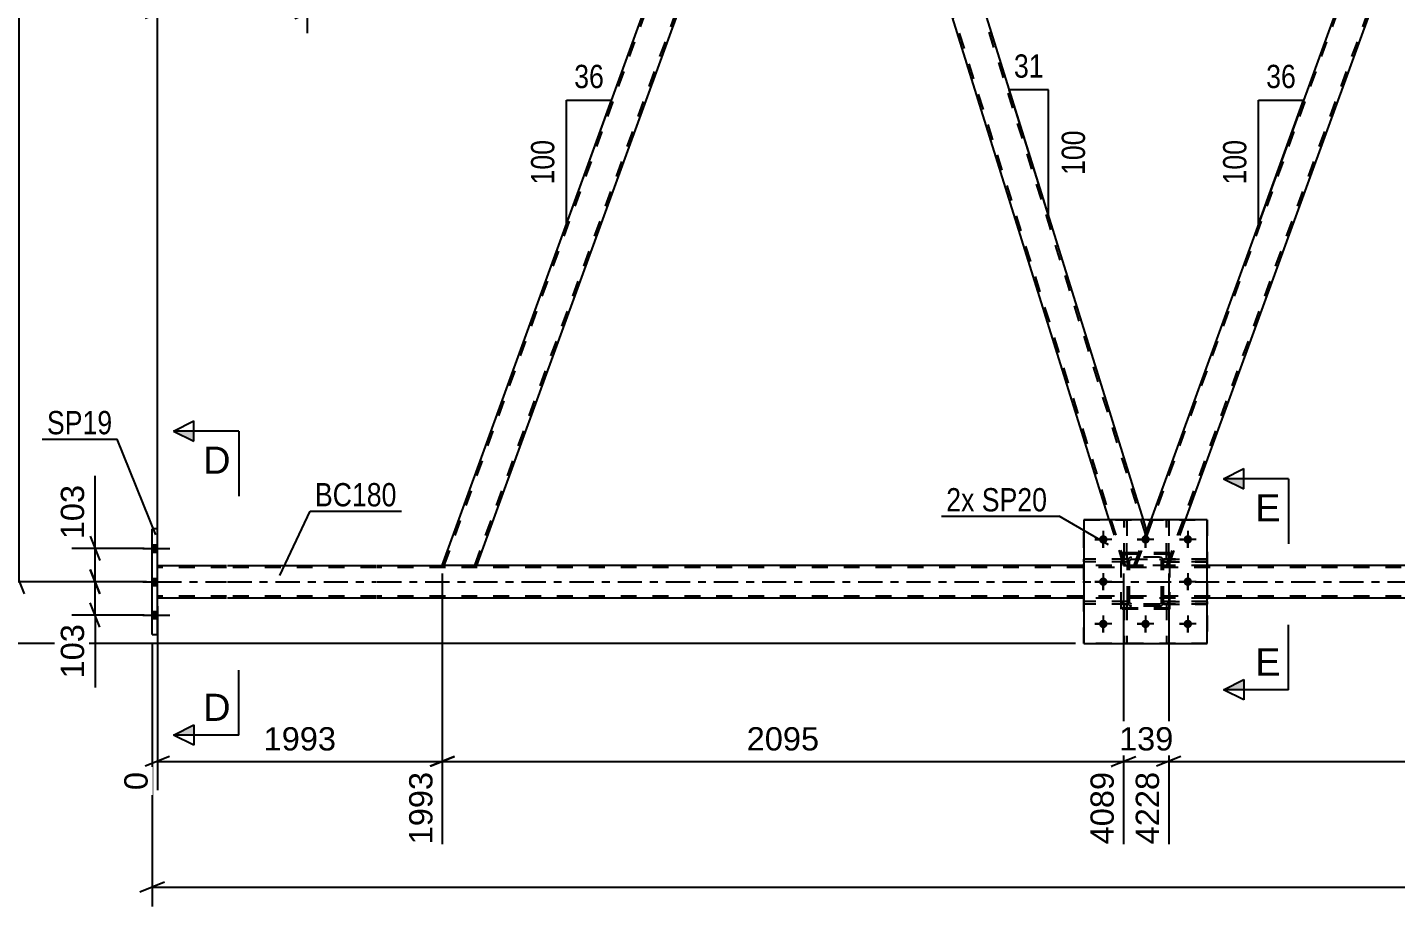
# Model space of a CAD drawing. Header units: millimetres. Extents: x 0 to 841, y 0 to 594.
# Drawn here: x 86.9 to 255.2, y 266.9 to 375.1 of the extents above; entities that cross this region are included whole.
import ezdxf

# ---------------------------------------------------------------- set-up
doc = ezdxf.new("R2010")
doc.units = ezdxf.units.MM
doc.linetypes.add('DXK_LINE_DOT2', pattern=[3.9198, 1.9599, -1.9599])
doc.linetypes.add('DXK_LINE_DOT3', pattern=[5.9187, 2.979, -0.9799, 0.9799, -0.9799])
doc.styles.add('Arial', font='arial.ttf', dxfattribs={"height": 0.2})
doc.styles.add('Arial Narrow', font='ARIALN.TTF', dxfattribs={"height": 0.2})

# ---------------------------------------------------------------- blocks, each defined once
blk = doc.blocks.new('Part-318895881-3846 - 3783')
at = {"color": 7, "linetype": 'DXK_LINE_DOT2'}
for p, q in [((222.25, 309.69), (216.85, 309.69)), ((216.85, 309.37), (216.85, 309.69)), ((222.25, 309.37), (216.85, 309.37)), ((221.65, 309.37), (221.65, 309.69)), ((222.25, 309.69), (222.25, 309.37))]:
    blk.add_line(p, q, dxfattribs=at)
blk = doc.blocks.new('Part-318895881-3790 - 3783')
at = {"color": 7, "linetype": 'DXK_LINE_DOT2'}
for p, q in [((226.65, 309.37), (226.65, 309.69)), ((226.65, 309.69), (232.05, 309.69)), ((232.05, 309.37), (226.65, 309.37)), ((227.25, 309.37), (227.25, 309.69)), ((232.05, 309.69), (232.05, 309.37))]:
    blk.add_line(p, q, dxfattribs=at)
blk = doc.blocks.new('Part-318895881-4197 - 3783')
at = {"color": 2, "linetype": 'Continuous'}
for p, q in [((102.88, 308.92), (111.4, 308.92)), ((111.5, 308.92), (129.82, 308.92)), ((129.92, 308.92), (137.92, 308.92)), ((216.85, 308.92), (142.18, 308.92)), ((306.87, 308.92), (232.05, 308.92)), ((111.4, 304.92), (102.88, 304.92)), ((129.82, 304.92), (111.5, 304.92)), ((216.85, 304.92), (129.92, 304.92)), ((387.12, 304.92), (232.05, 304.92))]:
    blk.add_line(p, q, dxfattribs=at)
at = {"color": 7, "linetype": 'DXK_LINE_DOT2'}
for p, q in [((102.88, 304.92), (102.88, 308.92)), ((111.4, 308.68), (102.88, 308.68)), ((129.82, 308.68), (111.5, 308.68)), ((718.45, 308.68), (129.92, 308.68)), ((142.18, 308.92), (137.92, 308.92)), ((232.05, 308.92), (216.85, 308.92)), ((111.4, 305.16), (102.88, 305.16)), ((129.82, 305.16), (111.5, 305.16)), ((718.45, 305.16), (129.92, 305.16)), ((232.05, 304.92), (216.85, 304.92))]:
    blk.add_line(p, q, dxfattribs=at)
at = {"color": 7, "linetype": 'DXK_LINE_DOT3'}
for p, q in [((102.88, 306.92), (111.4, 306.92)), ((111.5, 306.92), (129.82, 306.92)), ((129.92, 306.92), (718.45, 306.92))]:
    blk.add_line(p, q, dxfattribs=at)
blk = doc.blocks.new('Part-318895881-3860 - 3783')
at = {"color": 7, "linetype": 'DXK_LINE_DOT2'}
for p, q in [((222.25, 304.49), (216.85, 304.49)), ((216.85, 304.17), (216.85, 304.49)), ((222.25, 304.17), (216.85, 304.17)), ((221.65, 304.17), (221.65, 304.49)), ((222.25, 304.49), (222.25, 304.17))]:
    blk.add_line(p, q, dxfattribs=at)
blk = doc.blocks.new('Part-318895881-3800 - 3783')
at = {"color": 2, "linetype": 'Continuous'}
for p, q in [((216.85, 314.53), (216.85, 299.33)), ((232.05, 314.53), (216.85, 314.53)), ((232.05, 299.33), (232.05, 314.53)), ((216.85, 299.33), (232.05, 299.33))]:
    blk.add_line(p, q, dxfattribs=at)
blk = doc.blocks.new('Part-318895881-3837 - 3783')
at = {"color": 7, "linetype": 'DXK_LINE_DOT2'}
for p, q in [((226.65, 304.17), (226.65, 304.49)), ((226.65, 304.49), (232.05, 304.49)), ((232.05, 304.17), (226.65, 304.17)), ((227.25, 304.17), (227.25, 304.49)), ((232.05, 304.49), (232.05, 304.17))]:
    blk.add_line(p, q, dxfattribs=at)
blk = doc.blocks.new('Part-318895881-3857 - 3783')
at = {"color": 7, "linetype": 'DXK_LINE_DOT2'}
for p, q in [((222.13, 304.17), (221.81, 304.17)), ((221.81, 304.17), (221.81, 299.33)), ((221.81, 303.57), (222.13, 303.57)), ((222.13, 304.17), (222.13, 299.33)), ((221.81, 299.33), (222.13, 299.33))]:
    blk.add_line(p, q, dxfattribs=at)
blk = doc.blocks.new('Part-318895881-4106 - 3783')
at = {"color": 7, "linetype": 'DXK_LINE_DOT2'}
for p, q in [((227.01, 304.17), (227.33, 304.17)), ((227.01, 304.17), (227.01, 299.33)), ((227.01, 303.57), (227.33, 303.57)), ((227.33, 304.17), (227.33, 299.33)), ((227.33, 299.33), (227.01, 299.33))]:
    blk.add_line(p, q, dxfattribs=at)
blk = doc.blocks.new('Part-318895881-3859 - 3783')
at = {"color": 2, "linetype": 'Continuous'}
for p, q in [((221.81, 314.53), (221.81, 314.53)), ((222.13, 314.53), (221.81, 314.53)), ((222.13, 314.53), (222.13, 314.53))]:
    blk.add_line(p, q, dxfattribs=at)
at = {"color": 7, "linetype": 'DXK_LINE_DOT2'}
for p, q in [((221.81, 309.69), (221.81, 314.53)), ((222.13, 309.69), (222.13, 314.53)), ((221.81, 310.29), (222.13, 310.29)), ((222.13, 309.69), (221.81, 309.69))]:
    blk.add_line(p, q, dxfattribs=at)
blk = doc.blocks.new('Bolt-318895881-3866 - 3783')
at = {"linetype": 'Continuous'}
for points in [[(102.88, 310.58), (102.88, 311.46), (102.24, 311.46), (102.24, 310.58)], [(102.88, 310.58), (102.88, 311.46), (102.24, 311.46), (102.24, 310.58)], [(102.88, 310.58), (102.88, 311.46), (102.24, 311.46), (102.24, 310.58)], [(102.88, 306.46), (102.88, 307.34), (102.24, 307.34), (102.24, 306.46)], [(102.88, 306.46), (102.88, 307.34), (102.24, 307.34), (102.24, 306.46)], [(102.88, 302.38), (102.88, 303.26), (102.24, 303.26), (102.24, 302.38)], [(102.88, 302.38), (102.88, 303.26), (102.24, 303.26), (102.24, 302.38)], [(102.88, 302.38), (102.88, 303.26), (102.24, 303.26), (102.24, 302.38)]]:
    blk.add_hatch(color=1, dxfattribs=at).paths.add_polyline_path(points)
at = {"color": 1, "linetype": 'Continuous'}
for p, q in [((102.24, 311.46), (102.88, 311.46)), ((102.24, 311.46), (102.88, 311.46)), ((102.24, 311.46), (102.88, 311.46)), ((101.08, 311.02), (104.4, 311.02)), ((101.08, 311.02), (104.4, 311.02)), ((101.08, 311.02), (104.4, 311.02)), ((102.24, 310.58), (102.88, 310.58)), ((102.24, 310.58), (102.88, 310.58)), ((102.24, 310.58), (102.88, 310.58)), ((101.08, 306.9), (104.4, 306.9)), ((101.08, 306.9), (104.4, 306.9)), ((102.24, 307.34), (102.88, 307.34)), ((102.24, 307.34), (102.88, 307.34)), ((102.24, 306.46), (102.88, 306.46)), ((102.24, 306.46), (102.88, 306.46)), ((102.24, 303.26), (102.88, 303.26)), ((102.24, 303.26), (102.88, 303.26)), ((102.24, 303.26), (102.88, 303.26)), ((101.08, 302.82), (104.4, 302.82)), ((101.08, 302.82), (104.4, 302.82)), ((101.08, 302.82), (104.4, 302.82)), ((102.24, 302.38), (102.88, 302.38)), ((102.24, 302.38), (102.88, 302.38)), ((102.24, 302.38), (102.88, 302.38))]:
    blk.add_line(p, q, dxfattribs=at)
blk = doc.blocks.new('Bolt-318895881-3867 - 3783')
at = {"color": 1, "linetype": 'Continuous'}
for p, q in [((219.25, 313.17), (219.25, 312.48)), ((224.45, 313.17), (224.45, 312.48)), ((229.65, 313.17), (229.65, 312.48)), ((218.21, 312.13), (218.91, 312.13)), ((219.25, 311.09), (219.25, 311.78)), ((220.29, 312.13), (219.6, 312.13)), ((223.41, 312.13), (224.11, 312.13)), ((224.45, 311.09), (224.45, 311.78)), ((225.49, 312.13), (224.8, 312.13)), ((228.61, 312.13), (229.31, 312.13)), ((229.65, 311.09), (229.65, 311.78)), ((230.69, 312.13), (230, 312.13)), ((218.21, 306.93), (218.91, 306.93)), ((219.25, 307.97), (219.25, 307.28)), ((219.25, 305.89), (219.25, 306.58)), ((220.29, 306.93), (219.6, 306.93)), ((228.61, 306.93), (229.31, 306.93)), ((229.65, 307.97), (229.65, 307.28)), ((229.65, 305.89), (229.65, 306.58)), ((230.69, 306.93), (230, 306.93)), ((218.21, 301.73), (218.91, 301.73)), ((219.25, 302.77), (219.25, 302.08)), ((219.25, 300.69), (219.25, 301.38)), ((220.29, 301.73), (219.6, 301.73)), ((223.41, 301.73), (224.11, 301.73)), ((224.45, 302.77), (224.45, 302.08)), ((224.45, 300.69), (224.45, 301.38)), ((225.49, 301.73), (224.8, 301.73)), ((228.61, 301.73), (229.31, 301.73)), ((229.65, 302.77), (229.65, 302.08)), ((229.65, 300.69), (229.65, 301.38)), ((230.69, 301.73), (230, 301.73))]:
    blk.add_line(p, q, dxfattribs=at)
blk = doc.blocks.new('Part-318895881-3941 - 3783')
at = {"color": 2, "linetype": 'Continuous'}
for p, q in [((102.24, 300.42), (102.24, 313.42)), ((102.88, 313.42), (102.24, 313.42)), ((102.88, 300.42), (102.88, 313.42)), ((102.24, 300.42), (102.88, 300.42))]:
    blk.add_line(p, q, dxfattribs=at)
blk = doc.blocks.new('Part-318895881-3946 - 3783')
at = {"color": 7, "linetype": 'DXK_LINE_DOT2'}
for p, q in [((216.85, 299.33), (216.85, 314.53)), ((216.85, 314.53), (232.05, 314.53)), ((232.05, 314.53), (232.05, 299.33)), ((232.05, 299.33), (216.85, 299.33))]:
    blk.add_line(p, q, dxfattribs=at)
blk = doc.blocks.new('Part-318895881-3948 - 3783')
at = {"color": 7, "linetype": 'DXK_LINE_DOT2'}
for p, q in [((221.81, 309.69), (221.81, 314.53)), ((221.81, 314.53), (222.13, 314.53)), ((222.13, 314.53), (222.13, 309.69)), ((221.81, 310.29), (222.13, 310.29)), ((222.13, 309.69), (221.81, 309.69))]:
    blk.add_line(p, q, dxfattribs=at)
blk = doc.blocks.new('Part-318895881-3966 - 3783')
at = {"color": 2, "linetype": 'Continuous'}
for p, q in [((186.58, 430.92), (185.03, 426.67)), ((187.9, 430.92), (186.58, 430.92)), ((224.18, 314.53), (187.9, 430.92)), ((219.99, 314.53), (185.03, 426.67))]:
    blk.add_line(p, q, dxfattribs=at)
at = {"color": 7, "linetype": 'DXK_LINE_DOT2'}
for p, q in [((224.46, 312.8), (187.65, 430.92)), ((221.99, 308.92), (185.17, 427.05)), ((219.99, 314.53), (221.74, 308.92)), ((223.05, 308.92), (224.6, 313.17)), ((224.6, 313.17), (224.18, 314.53)), ((221.74, 308.92), (223.05, 308.92))]:
    blk.add_line(p, q, dxfattribs=at)
blk = doc.blocks.new('Part-318895881-3971 - 3783')
at = {"color": 7, "linetype": 'DXK_LINE_DOT2'}
for p, q in [((223.31, 308.92), (267.71, 430.92)), ((227.05, 308.92), (271.46, 430.92)), ((267.71, 430.92), (267.73, 430.92)), ((271.71, 430.92), (270.17, 426.67)), ((223.05, 308.92), (225.09, 314.53)), ((227.31, 308.92), (229.35, 314.53)), ((227.31, 308.92), (223.05, 308.92))]:
    blk.add_line(p, q, dxfattribs=at)
at = {"color": 2, "linetype": 'Continuous'}
for p, q in [((267.46, 430.92), (225.09, 314.53)), ((271.71, 430.92), (267.46, 430.92)), ((229.35, 314.53), (270.17, 426.67))]:
    blk.add_line(p, q, dxfattribs=at)
blk = doc.blocks.new('Part-318895881-3972 - 3783')
at = {"color": 7, "linetype": 'DXK_LINE_DOT2'}
for p, q in [((232.05, 304.49), (226.65, 304.49)), ((226.65, 304.49), (226.65, 304.17)), ((226.65, 304.17), (232.05, 304.17)), ((227.25, 304.17), (227.25, 304.49)), ((232.05, 304.17), (232.05, 304.49))]:
    blk.add_line(p, q, dxfattribs=at)
blk = doc.blocks.new('Part-318895881-3973 - 3783')
at = {"color": 7, "linetype": 'DXK_LINE_DOT2'}
for p, q in [((232.05, 309.69), (226.65, 309.69)), ((226.65, 309.69), (226.65, 309.37)), ((226.65, 309.37), (232.05, 309.37)), ((227.25, 309.37), (227.25, 309.69)), ((232.05, 309.37), (232.05, 309.69))]:
    blk.add_line(p, q, dxfattribs=at)
blk = doc.blocks.new('Part-318895881-3989 - 3783')
at = {"color": 2, "linetype": 'Continuous'}
for p, q in [((137.92, 308.92), (182.32, 430.92)), ((182.32, 430.92), (186.58, 430.92)), ((142.18, 308.92), (185.03, 426.67)), ((142.14, 308.92), (137.92, 308.92)), ((142.18, 308.92), (142.14, 308.92))]:
    blk.add_line(p, q, dxfattribs=at)
at = {"color": 7, "linetype": 'DXK_LINE_DOT2'}
for p, q in [((138.17, 308.92), (182.58, 430.92)), ((141.92, 308.92), (186.32, 430.92)), ((182.58, 430.92), (182.6, 430.92)), ((185.03, 426.67), (186.58, 430.92)), ((138.17, 308.92), (138.19, 308.92))]:
    blk.add_line(p, q, dxfattribs=at)
blk = doc.blocks.new('Part-318895881-3990 - 3783')
at = {"color": 2, "linetype": 'Continuous'}
for p, q in [((227.01, 314.53), (227.01, 314.53)), ((227.33, 314.53), (227.01, 314.53)), ((227.33, 314.53), (227.33, 314.53))]:
    blk.add_line(p, q, dxfattribs=at)
at = {"color": 7, "linetype": 'DXK_LINE_DOT2'}
for p, q in [((227.01, 309.69), (227.01, 314.53)), ((227.33, 309.69), (227.33, 314.53)), ((227.01, 310.29), (227.33, 310.29)), ((227.33, 309.69), (227.01, 309.69))]:
    blk.add_line(p, q, dxfattribs=at)
blk = doc.blocks.new('Part-318895881-3992 - 3783')
at = {"color": 7, "linetype": 'DXK_LINE_DOT2'}
for p, q in [((222.25, 304.49), (216.85, 304.49)), ((216.85, 304.49), (216.85, 304.17)), ((222.25, 304.17), (216.85, 304.17)), ((221.65, 304.17), (221.65, 304.49)), ((222.25, 304.17), (222.25, 304.49))]:
    blk.add_line(p, q, dxfattribs=at)
blk = doc.blocks.new('Part-318895881-3994 - 3783')
at = {"color": 7, "linetype": 'DXK_LINE_DOT2'}
for p, q in [((227.45, 310.46), (221.45, 310.46)), ((221.45, 303.66), (221.45, 310.46)), ((227.45, 303.66), (227.45, 310.46)), ((227.45, 303.66), (221.45, 303.66))]:
    blk.add_line(p, q, dxfattribs=at)
blk = doc.blocks.new('Part-318895881-3995 - 3783')
at = {"color": 7, "linetype": 'DXK_LINE_DOT2'}
for p, q in [((222.55, 309.89), (222.73, 309.93)), ((222.73, 309.93), (222.55, 309.89)), ((226.17, 309.93), (222.73, 309.93)), ((226.17, 309.93), (226.36, 309.89)), ((226.36, 309.89), (226.17, 309.93)), ((222.25, 309.45), (222.29, 309.63)), ((222.29, 309.63), (222.25, 309.45)), ((222.25, 304.41), (222.25, 309.45)), ((222.49, 309.45), (222.51, 309.54)), ((222.49, 304.41), (222.49, 309.45)), ((222.51, 309.54), (222.56, 309.62)), ((222.56, 309.62), (222.64, 309.67)), ((222.64, 309.67), (222.73, 309.69)), ((222.73, 309.69), (226.17, 309.69)), ((226.17, 309.69), (226.27, 309.67)), ((226.27, 309.67), (226.34, 309.62)), ((226.34, 309.62), (226.4, 309.54)), ((226.4, 309.54), (226.41, 309.45)), ((226.41, 304.41), (226.41, 309.45)), ((226.62, 309.63), (226.65, 309.45)), ((226.65, 309.45), (226.62, 309.63)), ((226.65, 304.41), (226.65, 309.45)), ((222.29, 304.22), (222.25, 304.41)), ((222.25, 304.41), (222.29, 304.22)), ((222.51, 304.32), (222.49, 304.41)), ((222.56, 304.24), (222.51, 304.32)), ((222.73, 303.93), (222.55, 303.97)), ((222.55, 303.97), (222.73, 303.93)), ((222.64, 304.19), (222.56, 304.24)), ((222.73, 304.17), (222.64, 304.19)), ((226.17, 304.17), (222.73, 304.17)), ((226.17, 303.93), (222.73, 303.93)), ((226.27, 304.19), (226.17, 304.17)), ((226.36, 303.97), (226.17, 303.93)), ((226.17, 303.93), (226.36, 303.97)), ((226.34, 304.24), (226.27, 304.19)), ((226.4, 304.32), (226.34, 304.24)), ((226.41, 304.41), (226.4, 304.32)), ((226.65, 304.41), (226.62, 304.22)), ((226.62, 304.22), (226.65, 304.41))]:
    blk.add_line(p, q, dxfattribs=at)
at = {"color": 7, "linetype": 'DXK_LINE_DOT3'}
blk.add_line((224.45, 306.93), (224.45, 306.93), dxfattribs=at)
at = {"color": 7, "linetype": 'DXK_LINE_DOT2'}
for centre, start, end in [((222.73, 309.45), 112.5, 157.5), ((222.73, 309.45), 112.5, 157.5), ((226.17, 309.45), 22.5, 67.5), ((226.17, 309.45), 22.5, 67.5), ((222.73, 304.41), 202.5, 247.5), ((222.73, 304.41), 202.5, 247.5), ((226.17, 304.41), 292.5, 337.5), ((226.17, 304.41), 292.5, 337.5)]:
    blk.add_arc(centre, 0.48, start, end, dxfattribs=at)
blk = doc.blocks.new('Part-318895881-3997 - 3783')
at = {"color": 7, "linetype": 'DXK_LINE_DOT2'}
for p, q in [((221.81, 304.17), (222.13, 304.17)), ((221.81, 304.17), (221.81, 299.33)), ((221.81, 303.57), (222.13, 303.57)), ((222.13, 304.17), (222.13, 299.33)), ((222.13, 299.33), (221.81, 299.33))]:
    blk.add_line(p, q, dxfattribs=at)
blk = doc.blocks.new('Part-318895881-3998 - 3783')
at = {"color": 7, "linetype": 'DXK_LINE_DOT2'}
for p, q in [((222.55, 309.89), (222.73, 309.93)), ((222.73, 309.93), (222.55, 309.89)), ((226.17, 309.93), (222.73, 309.93)), ((226.17, 309.93), (226.36, 309.89)), ((226.36, 309.89), (226.17, 309.93)), ((222.25, 309.45), (222.29, 309.63)), ((222.29, 309.63), (222.25, 309.45)), ((222.25, 304.41), (222.25, 309.45)), ((222.49, 309.45), (222.51, 309.54)), ((222.49, 304.41), (222.49, 309.45)), ((222.51, 309.54), (222.56, 309.62)), ((222.56, 309.62), (222.64, 309.67)), ((222.64, 309.67), (222.73, 309.69)), ((222.73, 309.69), (226.17, 309.69)), ((226.17, 309.69), (226.27, 309.67)), ((226.27, 309.67), (226.34, 309.62)), ((226.34, 309.62), (226.4, 309.54)), ((226.4, 309.54), (226.41, 309.45)), ((226.41, 304.41), (226.41, 309.45)), ((226.62, 309.63), (226.65, 309.45)), ((226.65, 309.45), (226.62, 309.63)), ((226.65, 304.41), (226.65, 309.45)), ((222.29, 304.22), (222.25, 304.41)), ((222.25, 304.41), (222.29, 304.22)), ((222.51, 304.32), (222.49, 304.41)), ((222.56, 304.24), (222.51, 304.32)), ((222.73, 303.93), (222.55, 303.97)), ((222.55, 303.97), (222.73, 303.93)), ((222.64, 304.19), (222.56, 304.24)), ((222.73, 304.17), (222.64, 304.19)), ((226.17, 304.17), (222.73, 304.17)), ((226.17, 303.93), (222.73, 303.93)), ((226.27, 304.19), (226.17, 304.17)), ((226.36, 303.97), (226.17, 303.93)), ((226.17, 303.93), (226.36, 303.97)), ((226.34, 304.24), (226.27, 304.19)), ((226.4, 304.32), (226.34, 304.24)), ((226.41, 304.41), (226.4, 304.32)), ((226.65, 304.41), (226.62, 304.22)), ((226.62, 304.22), (226.65, 304.41))]:
    blk.add_line(p, q, dxfattribs=at)
at = {"color": 7, "linetype": 'DXK_LINE_DOT3'}
blk.add_line((224.45, 306.93), (224.45, 306.93), dxfattribs=at)
at = {"color": 7, "linetype": 'DXK_LINE_DOT2'}
for centre, start, end in [((222.73, 309.45), 112.5, 157.5), ((222.73, 309.45), 112.5, 157.5), ((226.17, 309.45), 22.5, 67.5), ((226.17, 309.45), 22.5, 67.5), ((222.73, 304.41), 202.5, 247.5), ((222.73, 304.41), 202.5, 247.5), ((226.17, 304.41), 292.5, 337.5), ((226.17, 304.41), 292.5, 337.5)]:
    blk.add_arc(centre, 0.48, start, end, dxfattribs=at)
blk = doc.blocks.new('Part-318895881-4094 - 3783')
at = {"color": 7, "linetype": 'DXK_LINE_DOT2'}
for p, q in [((222.25, 309.69), (216.85, 309.69)), ((216.85, 309.69), (216.85, 309.37)), ((222.25, 309.37), (216.85, 309.37)), ((221.65, 309.37), (221.65, 309.69)), ((222.25, 309.37), (222.25, 309.69))]:
    blk.add_line(p, q, dxfattribs=at)
blk = doc.blocks.new('Bolt-318895881-4120 - 3783')
at = {"linetype": 'Continuous'}
for points in [[(219.77, 312.13, -1), (218.73, 312.13, -1)], [(224.97, 312.13, -1), (223.93, 312.13, -1)], [(230.17, 312.13, -1), (229.13, 312.13, -1)], [(219.77, 306.93, -1), (218.73, 306.93, -1)], [(230.17, 306.93, -1), (229.13, 306.93, -1)], [(219.77, 301.73, -1), (218.73, 301.73, -1)], [(224.97, 301.73, -1), (223.93, 301.73, -1)], [(230.17, 301.73, -1), (229.13, 301.73, -1)]]:
    blk.add_hatch(color=1, dxfattribs=at).paths.add_polyline_path(points)
at = {"color": 1, "linetype": 'Continuous'}
for p, q in [((219.25, 313.17), (219.25, 311.09)), ((224.45, 313.17), (224.45, 311.09)), ((229.65, 313.17), (229.65, 311.09)), ((220.29, 312.13), (218.21, 312.13)), ((225.49, 312.13), (223.41, 312.13)), ((230.69, 312.13), (228.61, 312.13)), ((220.29, 306.93), (218.21, 306.93)), ((219.25, 307.97), (219.25, 305.89)), ((230.69, 306.93), (228.61, 306.93)), ((229.65, 307.97), (229.65, 305.89)), ((220.29, 301.73), (218.21, 301.73)), ((219.25, 302.77), (219.25, 300.69)), ((225.49, 301.73), (223.41, 301.73)), ((224.45, 302.77), (224.45, 300.69)), ((230.69, 301.73), (228.61, 301.73)), ((229.65, 302.77), (229.65, 300.69))]:
    blk.add_line(p, q, dxfattribs=at)
blk = doc.blocks.new('Part-318895881-4153 - 3783')
at = {"color": 7, "linetype": 'DXK_LINE_DOT2'}
for p, q in [((227.33, 304.17), (227.01, 304.17)), ((227.01, 304.17), (227.01, 299.33)), ((227.01, 303.57), (227.33, 303.57)), ((227.33, 304.17), (227.33, 299.33)), ((227.01, 299.33), (227.33, 299.33))]:
    blk.add_line(p, q, dxfattribs=at)
blk = doc.blocks.new('Part-318895881-4158 - 3783')
at = {"color": 7, "linetype": 'DXK_LINE_DOT2'}
for p, q in [((227.01, 309.69), (227.01, 314.53)), ((227.01, 314.53), (227.33, 314.53)), ((227.33, 314.53), (227.33, 309.69)), ((227.01, 310.29), (227.33, 310.29)), ((227.33, 309.69), (227.01, 309.69))]:
    blk.add_line(p, q, dxfattribs=at)
blk = doc.blocks.new('Part-318895881-4162 - 3783')
at = {"color": 7, "linetype": 'DXK_LINE_DOT2'}
for p, q in [((227.45, 310.33), (221.45, 310.33)), ((221.45, 303.53), (221.45, 310.33)), ((227.45, 303.53), (227.45, 310.33)), ((227.45, 303.53), (221.45, 303.53))]:
    blk.add_line(p, q, dxfattribs=at)
blk = doc.blocks.new('StraightDimension-318895881-23010 - 3783')
at = {"color": 7, "linetype": 'Continuous'}
for p, q in [((79.36, 448.93), (78.16, 451.93)), ((137.19, 450.43), (75.91, 450.43)), ((78.76, 299.33), (78.76, 450.43)), ((78.16, 300.83), (79.36, 297.83)), ((215.85, 299.33), (75.91, 299.33))]:
    blk.add_line(p, q, dxfattribs=at)
at = {"color": 0}
blk.add_wipeout([(78.01, 379.13), (73.81, 379.13), (73.81, 370.62), (78.01, 370.62)], dxfattribs=at)
at = {"color": 3, "style": 'Arial Narrow'}
blk.add_text('3777', height=2.863, rotation=90.0002, dxfattribs=at).set_placement((77.41, 371.22))
blk = doc.blocks.new('StraightDimension-318895881-4917 - 3783')
at = {"color": 7, "linetype": 'Continuous'}
for p, q in [((227.31, 307.92), (227.31, 274.61)), ((306.87, 307.92), (306.87, 274.61)), ((228.81, 285.41), (225.81, 284.21)), ((227.31, 284.81), (306.87, 284.81)), ((305.37, 284.21), (308.37, 285.41))]:
    blk.add_line(p, q, dxfattribs=at)
at = {"color": 0}
blk.add_wipeout([(272.14, 285.56), (272.14, 289.76), (262.04, 289.76), (262.04, 285.56)], dxfattribs=at)
at = {"color": 0, "linetype": 'Continuous'}
blk.add_wipeout([(306.27, 284.11), (302.07, 284.11), (302.07, 274.01), (306.27, 274.01)], dxfattribs=at)
at = {"color": 3, "style": 'Arial'}
blk.add_text('1989', height=2.865, dxfattribs=at).set_placement((262.64, 286.16))
at = {"color": 3, "linetype": 'Continuous', "style": 'Arial'}
blk.add_text('6217', height=2.865, rotation=90.0002, dxfattribs=at).set_placement((305.67, 274.61))
blk = doc.blocks.new('StraightDimension-318895881-4757 - 3783')
at = {"color": 7, "linetype": 'Continuous'}
for p, q in [((102.24, 299.42), (102.24, 266.94)), ((103.74, 269.94), (100.74, 268.74)), ((102.24, 269.34), (762.74, 269.34))]:
    blk.add_line(p, q, dxfattribs=at)
blk = doc.blocks.new('StraightDimension-318895881-4919 - 3783')
at = {"color": 7, "linetype": 'Continuous'}
for p, q in [((137.92, 307.92), (137.92, 274.61)), ((221.74, 307.92), (221.74, 274.61)), ((139.42, 285.41), (136.42, 284.21)), ((137.92, 284.81), (221.74, 284.81)), ((220.24, 284.21), (223.24, 285.41))]:
    blk.add_line(p, q, dxfattribs=at)
at = {"color": 0}
blk.add_wipeout([(184.87, 285.56), (184.87, 289.76), (174.78, 289.76), (174.78, 285.56)], dxfattribs=at)
at = {"color": 0, "linetype": 'Continuous'}
blk.add_wipeout([(221.14, 284.11), (216.94, 284.11), (216.94, 274.01), (221.14, 274.01)], dxfattribs=at)
at = {"color": 3, "style": 'Arial'}
blk.add_text('2095', height=2.865, dxfattribs=at).set_placement((175.38, 286.16))
at = {"color": 3, "linetype": 'Continuous', "style": 'Arial'}
blk.add_text('4089', height=2.865, rotation=90.0002, dxfattribs=at).set_placement((220.54, 274.61))
blk = doc.blocks.new('AngleDimension-318895881-23088 - 3783')
at = {"color": 7, "linetype": 'Continuous'}
for p, q in [((210.49, 358.45), (207.68, 367.45)), ((212.5, 367.45), (207.68, 367.45)), ((212.5, 351.99), (207.68, 367.45)), ((212.5, 351.99), (212.5, 367.45))]:
    blk.add_line(p, q, dxfattribs=at)
at = {"color": 0}
for points in [[(212.52, 368.35), (212.52, 372.55), (207.66, 372.55), (207.66, 368.35)], [(217.6, 363.06), (213.4, 363.06), (213.4, 356.38), (217.6, 356.38)]]:
    blk.add_wipeout(points, dxfattribs=at)
at = {"color": 3, "style": 'Arial Narrow'}
blk.add_text('31', height=2.863, dxfattribs=at).set_placement((208.26, 368.95))
blk.add_text('100', height=2.863, rotation=90.0002, dxfattribs=at).set_placement((217, 356.98))
blk = doc.blocks.new('StraightDimension-318895881-4414 - 3783')
at = {"color": 7, "linetype": 'Continuous'}
for p, q in [((94.61, 308.42), (95.81, 305.42)), ((101.56, 306.92), (92.36, 306.92)), ((95.21, 302.82), (95.21, 306.92)), ((95.81, 301.32), (94.61, 304.32)), ((101.24, 302.82), (92.36, 302.82))]:
    blk.add_line(p, q, dxfattribs=at)
at = {"color": 0}
blk.add_wipeout([(94.46, 302.3), (90.26, 302.3), (90.26, 294.43), (94.46, 294.43)], dxfattribs=at)
at = {"color": 7, "linetype": 'Continuous'}
blk.add_line((95.21, 302.82), (95.21, 293.9), dxfattribs=at)
blk.add_line((95.21, 302.82), (95.21, 293.9), dxfattribs=at)
at = {"color": 3, "style": 'Arial'}
blk.add_text('103', height=2.865, rotation=90.0002, dxfattribs=at).set_placement((93.86, 295.03))
blk = doc.blocks.new('StraightDimension-318895881-4424 - 3783')
at = {"color": 7, "linetype": 'Continuous'}
for p, q in [((94.61, 312.52), (95.81, 309.52)), ((101.24, 311.02), (92.36, 311.02)), ((95.21, 306.92), (95.21, 311.02)), ((95.81, 305.42), (94.61, 308.42)), ((101.56, 306.92), (92.36, 306.92))]:
    blk.add_line(p, q, dxfattribs=at)
at = {"color": 0}
blk.add_wipeout([(94.46, 319.42), (90.26, 319.42), (90.26, 311.55), (94.46, 311.55)], dxfattribs=at)
at = {"color": 7, "linetype": 'Continuous'}
blk.add_line((95.21, 311.02), (95.21, 319.95), dxfattribs=at)
blk.add_line((95.21, 311.02), (95.21, 319.95), dxfattribs=at)
at = {"color": 3, "style": 'Arial'}
blk.add_text('103', height=2.865, rotation=90.0002, dxfattribs=at).set_placement((93.86, 312.15))
blk = doc.blocks.new('StraightDimension-318895881-4455 - 3783')
at = {"color": 7, "linetype": 'Continuous'}
for p, q in [((121.3, 429.92), (121.3, 374.43)), ((102.88, 309.92), (102.88, 379.68)), ((104.38, 377.43), (101.38, 376.23)), ((119.8, 376.23), (122.8, 377.43)), ((102.88, 376.83), (121.3, 376.83))]:
    blk.add_line(p, q, dxfattribs=at)
at = {"color": 0}
blk.add_wipeout([(117.14, 377.58), (117.14, 381.78), (107.04, 381.78), (107.04, 377.58)], dxfattribs=at)
at = {"color": 3, "style": 'Arial'}
blk.add_text('1347', height=2.865, dxfattribs=at).set_placement((107.64, 378.18))
blk = doc.blocks.new('StraightDimension-318895881-4724 - 3783')
at = {"color": 7, "linetype": 'Continuous'}
for p, q in [((86.49, 431.42), (85.29, 434.42)), ((119.66, 432.92), (83.04, 432.92)), ((85.89, 306.92), (85.89, 432.92)), ((85.29, 308.42), (86.49, 305.42)), ((101.24, 306.92), (83.04, 306.92))]:
    blk.add_line(p, q, dxfattribs=at)
at = {"color": 0}
blk.add_wipeout([(85.14, 374.97), (80.94, 374.97), (80.94, 364.88), (85.14, 364.88)], dxfattribs=at)
at = {"color": 3, "style": 'Arial'}
blk.add_text('3150', height=2.865, rotation=90.0002, dxfattribs=at).set_placement((84.54, 365.48))
blk = doc.blocks.new('StraightDimension-318895881-4918 - 3783')
at = {"color": 7, "linetype": 'Continuous'}
for p, q in [((221.74, 307.92), (221.74, 274.61)), ((227.31, 307.92), (227.31, 274.61)), ((220.24, 284.21), (223.24, 285.41)), ((221.74, 284.81), (227.31, 284.81)), ((228.81, 285.41), (225.81, 284.21))]:
    blk.add_line(p, q, dxfattribs=at)
at = {"color": 0}
blk.add_wipeout([(228.46, 285.56), (228.46, 289.76), (220.59, 289.76), (220.59, 285.56)], dxfattribs=at)
at = {"color": 0, "linetype": 'Continuous'}
blk.add_wipeout([(226.71, 284.11), (222.51, 284.11), (222.51, 274.01), (226.71, 274.01)], dxfattribs=at)
at = {"color": 3, "style": 'Arial'}
blk.add_text('139', height=2.865, dxfattribs=at).set_placement((221.19, 286.16))
at = {"color": 3, "linetype": 'Continuous', "style": 'Arial'}
blk.add_text('4228', height=2.865, rotation=90.0002, dxfattribs=at).set_placement((226.11, 274.61))
blk = doc.blocks.new('StraightDimension-318895881-4920 - 3783')
at = {"color": 7, "linetype": 'Continuous'}
for p, q in [((137.92, 307.92), (137.92, 274.61)), ((102.88, 303.92), (102.88, 281.28)), ((104.38, 285.41), (101.38, 284.21)), ((102.88, 284.81), (137.92, 284.81)), ((136.42, 284.21), (139.42, 285.41))]:
    blk.add_line(p, q, dxfattribs=at)
at = {"color": 0}
blk.add_wipeout([(125.45, 285.56), (125.45, 289.76), (115.35, 289.76), (115.35, 285.56)], dxfattribs=at)
at = {"color": 0, "linetype": 'Continuous'}
for points in [[(102.28, 284.11), (98.08, 284.11), (98.08, 280.68), (102.28, 280.68)], [(137.32, 284.11), (133.12, 284.11), (133.12, 274.01), (137.32, 274.01)]]:
    blk.add_wipeout(points, dxfattribs=at)
at = {"color": 3, "style": 'Arial'}
blk.add_text('1993', height=2.865, dxfattribs=at).set_placement((115.95, 286.16))
at = {"color": 3, "linetype": 'Continuous', "style": 'Arial'}
for s, height, p in [('0', 2.87, (101.68, 281.28)), ('1993', 2.865, (136.72, 274.61))]:
    blk.add_text(s, height=height, rotation=90.0002, dxfattribs=at).set_placement(p)
blk = doc.blocks.new('AngleDimension-318895881-23074 - 3783')
at = {"color": 7, "linetype": 'Continuous'}
for p, q in [((153.21, 366.17), (158.75, 366.17)), ((153.21, 350.94), (158.75, 366.17)), ((153.21, 350.94), (153.21, 366.17)), ((155.06, 356.02), (158.75, 366.17))]:
    blk.add_line(p, q, dxfattribs=at)
at = {"color": 0}
for points in [[(158.41, 367.07), (158.41, 371.27), (153.56, 371.27), (153.56, 367.07)], [(152.31, 361.9), (148.11, 361.9), (148.11, 355.21), (152.31, 355.21)]]:
    blk.add_wipeout(points, dxfattribs=at)
at = {"color": 3, "style": 'Arial Narrow'}
blk.add_text('36', height=2.863, dxfattribs=at).set_placement((154.16, 367.67))
blk.add_text('100', height=2.863, rotation=90.0002, dxfattribs=at).set_placement((151.71, 355.81))
blk = doc.blocks.new('AngleDimension-318895881-23107 - 3783')
at = {"color": 7, "linetype": 'Continuous'}
for p, q in [((238.35, 366.17), (243.89, 366.17)), ((238.35, 350.94), (243.89, 366.17)), ((238.35, 350.94), (238.35, 366.17)), ((240.2, 356.02), (243.89, 366.17))]:
    blk.add_line(p, q, dxfattribs=at)
at = {"color": 0}
for points in [[(243.55, 367.07), (243.55, 371.27), (238.69, 371.27), (238.69, 367.07)], [(237.45, 361.9), (233.25, 361.9), (233.25, 355.21), (237.45, 355.21)]]:
    blk.add_wipeout(points, dxfattribs=at)
at = {"color": 3, "style": 'Arial Narrow'}
blk.add_text('36', height=2.863, dxfattribs=at).set_placement((239.29, 367.67))
blk.add_text('100', height=2.863, rotation=90.0002, dxfattribs=at).set_placement((236.85, 355.81))
blk = doc.blocks.new('Mark-318895881-3937 - 3783')
at = {"color": 0}
blk.add_wipeout([(97.33, 325.07), (97.33, 328.07), (89.29, 328.07), (89.29, 325.07)], dxfattribs=at)
blk.add_wipeout([(97.33, 325.07), (97.33, 328.07), (89.29, 328.07), (89.29, 325.07)], dxfattribs=at)
at = {"color": 30, "linetype": 'Continuous'}
for p in [(88.69, 324.47), (102.67, 312.71)]:
    blk.add_line(p, (97.93, 324.47), dxfattribs=at)
at = {"color": 3, "style": 'Arial Narrow'}
blk.add_text('SP19', height=2.863, dxfattribs=at).set_placement((89.29, 325.07))
blk = doc.blocks.new('Mark-318895881-4193 - 3783')
at = {"color": 0}
blk.add_wipeout([(132.31, 316.2), (132.31, 319.2), (122.26, 319.2), (122.26, 316.2)], dxfattribs=at)
blk.add_wipeout([(132.31, 316.2), (132.31, 319.2), (122.26, 319.2), (122.26, 316.2)], dxfattribs=at)
at = {"color": 30, "linetype": 'Continuous'}
for p, q in [((117.94, 307.68), (121.66, 315.6)), ((121.66, 315.6), (132.91, 315.6))]:
    blk.add_line(p, q, dxfattribs=at)
at = {"color": 3, "style": 'Arial Narrow'}
blk.add_text('BC180', height=2.863, dxfattribs=at).set_placement((122.26, 316.2))
blk = doc.blocks.new('SectionMark-318895881-5168 - 3783')
at = {"linetype": 'Continuous'}
for points in [[(107.38, 325.46), (107.38, 324.21), (104.88, 325.46)], [(107.38, 289.3), (107.38, 288.05), (104.88, 288.05)]]:
    blk.add_hatch(color=6, dxfattribs=at).paths.add_polyline_path(points)
at = {"color": 6, "linetype": 'Continuous'}
for p, q in [((104.88, 325.46), (107.38, 326.71)), ((107.38, 324.21), (107.38, 326.71)), ((112.88, 325.46), (104.88, 325.46)), ((104.88, 325.46), (107.38, 324.21)), ((112.88, 325.46), (112.88, 317.46)), ((112.88, 288.05), (112.88, 296.05)), ((104.88, 288.05), (107.38, 289.3)), ((112.88, 288.05), (104.88, 288.05)), ((107.38, 286.8), (104.88, 288.05)), ((107.38, 289.3), (107.38, 286.8))]:
    blk.add_line(p, q, dxfattribs=at)
at = {"color": 0, "linetype": 'Continuous'}
for points in [[(111.88, 320.21), (111.88, 323.71), (108.51, 323.71), (108.51, 320.21)], [(111.88, 289.8), (111.88, 293.3), (108.51, 293.3), (108.51, 289.8)]]:
    blk.add_wipeout(points, dxfattribs=at)
at = {"color": 3, "linetype": 'Continuous', "style": 'Arial'}
for p in [(108.51, 320.21), (108.51, 289.8)]:
    blk.add_text('D', height=3.34, dxfattribs=at).set_placement(p)
blk = doc.blocks.new('SectionMark-318895881-5170 - 3783')
at = {"linetype": 'Continuous'}
for points in [[(236.55, 319.59), (236.55, 318.34), (234.05, 319.59)], [(236.55, 294.88), (236.55, 293.63), (234.05, 293.63)]]:
    blk.add_hatch(color=6, dxfattribs=at).paths.add_polyline_path(points)
at = {"color": 6, "linetype": 'Continuous'}
for p, q in [((234.05, 319.59), (236.55, 320.84)), ((236.55, 318.34), (236.55, 320.84)), ((242.05, 319.59), (234.05, 319.59)), ((234.05, 319.59), (236.55, 318.34)), ((242.05, 319.59), (242.05, 311.59)), ((242.05, 293.63), (242.05, 301.63)), ((234.05, 293.63), (236.55, 294.88)), ((236.55, 294.88), (236.55, 292.38)), ((242.05, 293.63), (234.05, 293.63)), ((236.55, 292.38), (234.05, 293.63))]:
    blk.add_line(p, q, dxfattribs=at)
at = {"color": 0, "linetype": 'Continuous'}
for points in [[(241.05, 314.34), (241.05, 317.84), (237.94, 317.84), (237.94, 314.34)], [(241.05, 295.38), (241.05, 298.88), (237.94, 298.88), (237.94, 295.38)]]:
    blk.add_wipeout(points, dxfattribs=at)
at = {"color": 3, "linetype": 'Continuous', "style": 'Arial'}
for p in [(237.94, 314.34), (237.94, 295.38)]:
    blk.add_text('E', height=3.34, dxfattribs=at).set_placement(p)
blk = doc.blocks.new('MarkSet-318895881-5206 - 3783')
at = {"color": 30, "linetype": 'Continuous'}
blk.add_line((219.91, 311.48), (213.84, 314.98), dxfattribs=at)
at = {"color": 0}
for points in [[(203.4, 315.58), (203.4, 318.58), (199.93, 318.58), (199.93, 315.58)], [(212.34, 315.58), (212.34, 318.58), (204.3, 318.58), (204.3, 315.58)]]:
    blk.add_wipeout(points, dxfattribs=at)
for points in [[(203.4, 315.58), (203.4, 318.58), (199.93, 318.58), (199.93, 315.58)], [(212.34, 315.58), (212.34, 318.58), (204.3, 318.58), (204.3, 315.58)]]:
    blk.add_wipeout(points, dxfattribs=at)
at = {"color": 30, "linetype": 'Continuous'}
blk.add_line((199.33, 314.98), (213.84, 314.98), dxfattribs=at)
at = {"color": 3, "style": 'Arial Narrow'}
for s, p in [('2x', (199.93, 315.58)), ('SP20', (204.3, 315.58))]:
    blk.add_text(s, height=2.863, dxfattribs=at).set_placement(p)

msp = doc.modelspace()

# ---------------------------------------------------------------- block references
for name in ['Part-318895881-3989 - 3783', 'Part-318895881-3966 - 3783', 'Part-318895881-3971 - 3783', 'Part-318895881-3941 - 3783', 'Part-318895881-3800 - 3783', 'Part-318895881-3946 - 3783', 'Bolt-318895881-3867 - 3783', 'Bolt-318895881-4120 - 3783', 'Part-318895881-3859 - 3783', 'Part-318895881-3948 - 3783', 'Part-318895881-3990 - 3783', 'Part-318895881-4158 - 3783', 'Bolt-318895881-3866 - 3783', 'Part-318895881-3994 - 3783', 'Part-318895881-4162 - 3783', 'Part-318895881-3995 - 3783', 'Part-318895881-3998 - 3783', 'Part-318895881-4197 - 3783', 'Part-318895881-3846 - 3783', 'Part-318895881-4094 - 3783', 'Part-318895881-3790 - 3783', 'Part-318895881-3973 - 3783', 'Part-318895881-3860 - 3783', 'Part-318895881-3992 - 3783', 'Part-318895881-3857 - 3783', 'Part-318895881-3997 - 3783', 'Part-318895881-3837 - 3783', 'Part-318895881-3972 - 3783', 'Part-318895881-4106 - 3783', 'Part-318895881-4153 - 3783']:
    msp.add_blockref(name, (0, 0))

# ---------------------------------------------------------------- next in the draw order: block references
for name in ['StraightDimension-318895881-23010 - 3783', 'StraightDimension-318895881-4917 - 3783']:
    msp.add_blockref(name, (0, 0))

# ---------------------------------------------------------------- next in the draw order: block references
msp.add_blockref('StraightDimension-318895881-4757 - 3783', (0, 0))

# ---------------------------------------------------------------- next in the draw order: block references
for name in ['AngleDimension-318895881-23088 - 3783', 'AngleDimension-318895881-23074 - 3783', 'AngleDimension-318895881-23107 - 3783', 'SectionMark-318895881-5170 - 3783', 'MarkSet-318895881-5206 - 3783', 'StraightDimension-318895881-4414 - 3783', 'StraightDimension-318895881-4919 - 3783']:
    msp.add_blockref(name, (0, 0))

# ---------------------------------------------------------------- next in the draw order: block references
for name in ['StraightDimension-318895881-4424 - 3783', 'StraightDimension-318895881-4918 - 3783']:
    msp.add_blockref(name, (0, 0))

# ---------------------------------------------------------------- next in the draw order: block references
msp.add_blockref('StraightDimension-318895881-4455 - 3783', (0, 0))

# ---------------------------------------------------------------- next in the draw order: block references
msp.add_blockref('StraightDimension-318895881-4724 - 3783', (0, 0))

# ---------------------------------------------------------------- next in the draw order: block references
for name in ['Mark-318895881-3937 - 3783', 'StraightDimension-318895881-4920 - 3783']:
    msp.add_blockref(name, (0, 0))

# ---------------------------------------------------------------- next in the draw order: block references
for name in ['SectionMark-318895881-5168 - 3783', 'Mark-318895881-4193 - 3783']:
    msp.add_blockref(name, (0, 0))

doc.saveas('drawing.dxf')
